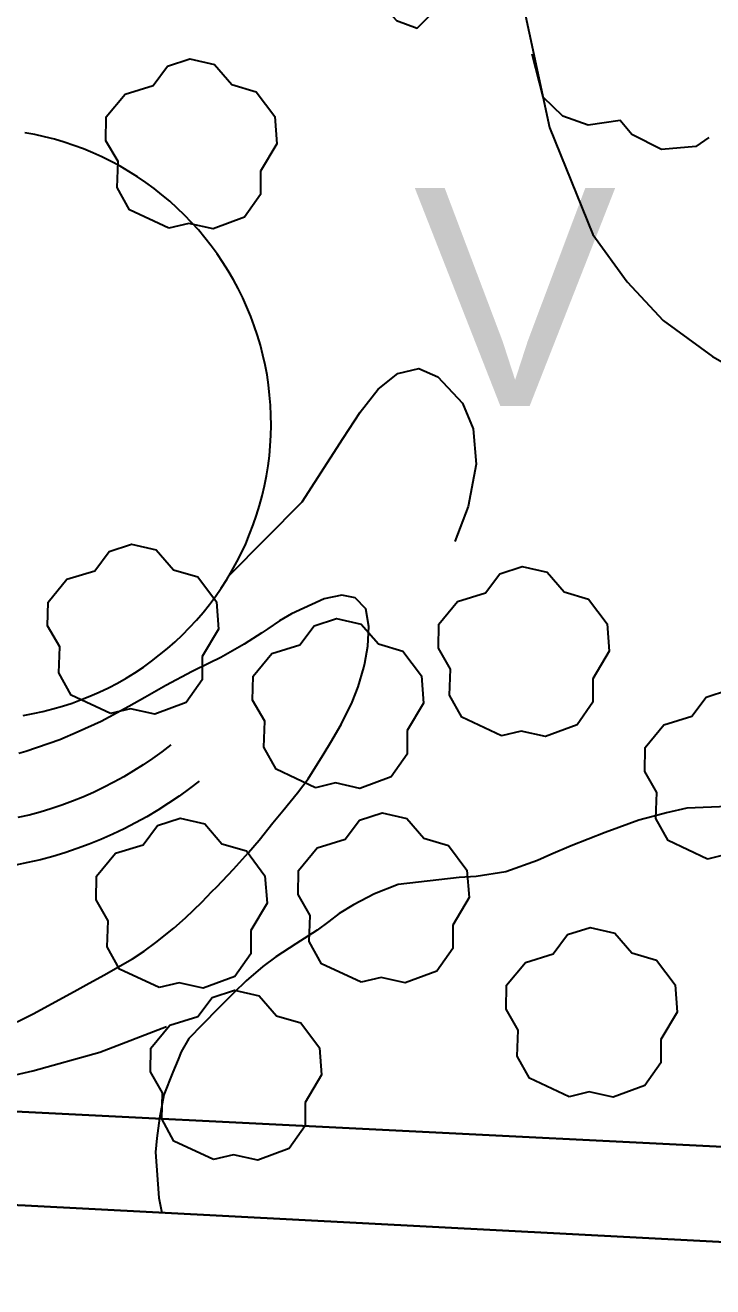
# Model space of a CAD drawing. Extents: x 483350 to 484165, y 4631134 to 4631561.
# Drawn here: x 483967.77 to 483983.53, y 4631455.75 to 4631484.69 of the extents above; entities that cross this region are included whole.
import ezdxf

# ---------------------------------------------------------------- set-up
doc = ezdxf.new("R2010")
doc.units = 0
doc.header["$MEASUREMENT"] = 0
doc.layers.add('1000_corbes', color=35, linetype='Continuous', plot=False)
doc.layers.add('1000_corbes mestres', color=37, linetype='Continuous', plot=False)
doc.layers.add('_POUM POLIGON', color=5, linetype='Continuous', lineweight=30)
for name, color, linetype in [('_txt claus 1000', 255, 'Continuous'), ('illes', 252, 'Continuous'), ('topo', 252, 'Continuous'), ('voreres', 252, 'Continuous')]:
    doc.layers.add(name, color=color, linetype=linetype)
doc.layers.add('vegetació_ boscos', color=7, linetype='Continuous', true_color=0x8bb078)
doc.layers.add('vegetació_arbres', color=7, linetype='Continuous', true_color=0x8bb078)
doc.styles.add('1000SW50', font='swissl.ttf', dxfattribs={"height": 5})

msp = doc.modelspace()

# ---------------------------------------------------------------- linework, layer by layer
at = {"layer": '1000_corbes', "flags": 128}
msp.add_lwpolyline([(483984.253, 4631466.788), (483982.941, 4631466.73), (483982.468, 4631466.623), (483982.158, 4631466.542), (483981.84, 4631466.452), (483981.378, 4631466.291), (483981.064, 4631466.176), (483980.287, 4631465.869), (483979.822, 4631465.669), (483979.515, 4631465.531), (483978.786, 4631465.272), (483978.109, 4631465.166), (483977.72, 4631465.139), (483976.318, 4631464.981), (483975.779, 4631464.766), (483975.294, 4631464.514), (483974.968, 4631464.313), (483974.725, 4631464.133), (483974.461, 4631463.935), (483973.97, 4631463.617), (483973.51, 4631463.321), (483973.216, 4631463.102), (483972.831, 4631462.77), (483972.551, 4631462.495), (483972.201, 4631462.143), (483971.827, 4631461.769), (483971.515, 4631461.447), (483971.342, 4631461.14), (483971.269, 4631460.964), (483971.148, 4631460.674), (483970.946, 4631460.151), (483970.841, 4631459.616), (483970.783, 4631459.157), (483970.751, 4631458.841), (483970.826, 4631457.794), (483970.897, 4631457.449)], dxfattribs=at)
msp.add_lwpolyline([(483984.253, 4631466.788), (483982.941, 4631466.73), (483982.468, 4631466.623), (483982.158, 4631466.542), (483981.84, 4631466.452), (483981.378, 4631466.291), (483981.064, 4631466.176), (483980.287, 4631465.869), (483979.822, 4631465.669), (483979.515, 4631465.531), (483978.786, 4631465.272), (483978.109, 4631465.166), (483977.72, 4631465.139), (483976.318, 4631464.981), (483975.779, 4631464.766), (483975.294, 4631464.514), (483974.968, 4631464.313), (483974.725, 4631464.133), (483974.461, 4631463.935), (483973.97, 4631463.617), (483973.51, 4631463.321), (483973.216, 4631463.102), (483972.831, 4631462.77), (483972.551, 4631462.495), (483972.201, 4631462.143), (483971.827, 4631461.769), (483971.515, 4631461.447), (483971.342, 4631461.14), (483971.269, 4631460.964), (483971.148, 4631460.674), (483970.946, 4631460.151), (483970.841, 4631459.616), (483970.783, 4631459.157), (483970.751, 4631458.841), (483970.826, 4631457.794), (483970.897, 4631457.449)], dxfattribs=at)
at = {"layer": '1000_corbes mestres', "flags": 128}
msp.add_lwpolyline([(483967.577, 4631461.829), (483967.964, 4631462.019), (483968.622, 4631462.379), (483968.889, 4631462.526), (483969.161, 4631462.679), (483969.566, 4631462.902), (483970.226, 4631463.276), (483970.491, 4631463.452), (483970.764, 4631463.647), (483971.172, 4631463.98), (483971.443, 4631464.215), (483971.817, 4631464.577), (483972.048, 4631464.816), (483972.156, 4631464.929), (483972.542, 4631465.335), (483972.882, 4631465.712), (483973.128, 4631465.997), (483973.447, 4631466.393), (483973.676, 4631466.666), (483974.006, 4631467.08), (483974.252, 4631467.401), (483974.624, 4631467.993), (483974.777, 4631468.248), (483975.009, 4631468.648), (483975.265, 4631469.16), (483975.399, 4631469.518), (483975.529, 4631469.955), (483975.555, 4631470.061), (483975.622, 4631470.447), (483975.647, 4631470.899), (483975.578, 4631471.3), (483975.332, 4631471.559), (483975.026, 4631471.62), (483974.622, 4631471.536), (483973.873, 4631471.188), (483973.598, 4631471.026), (483973.327, 4631470.845), (483973.19, 4631470.753), (483972.79, 4631470.494), (483972.251, 4631470.188), (483971.981, 4631470.055), (483971.597, 4631469.868), (483970.991, 4631469.542), (483970.512, 4631469.273), (483970.141, 4631469.064), (483969.507, 4631468.719), (483968.979, 4631468.479), (483968.561, 4631468.301), (483967.782, 4631468.034), (483967.617, 4631467.983)], dxfattribs=at)
msp.add_lwpolyline([(483967.577, 4631461.829), (483967.964, 4631462.019), (483968.622, 4631462.379), (483968.889, 4631462.526), (483969.161, 4631462.679), (483969.566, 4631462.902), (483970.226, 4631463.276), (483970.491, 4631463.452), (483970.764, 4631463.647), (483971.172, 4631463.98), (483971.443, 4631464.215), (483971.817, 4631464.577), (483972.048, 4631464.816), (483972.156, 4631464.929), (483972.542, 4631465.335), (483972.882, 4631465.712), (483973.128, 4631465.997), (483973.447, 4631466.393), (483973.676, 4631466.666), (483974.006, 4631467.08), (483974.252, 4631467.401), (483974.624, 4631467.993), (483974.777, 4631468.248), (483975.009, 4631468.648), (483975.265, 4631469.16), (483975.399, 4631469.518), (483975.529, 4631469.955), (483975.555, 4631470.061), (483975.622, 4631470.447), (483975.647, 4631470.899), (483975.578, 4631471.3), (483975.332, 4631471.559), (483975.026, 4631471.62), (483974.622, 4631471.536), (483973.873, 4631471.188), (483973.598, 4631471.026), (483973.327, 4631470.845), (483973.19, 4631470.753), (483972.79, 4631470.494), (483972.251, 4631470.188), (483971.981, 4631470.055), (483971.597, 4631469.868), (483970.991, 4631469.542), (483970.512, 4631469.273), (483970.141, 4631469.064), (483969.507, 4631468.719), (483968.979, 4631468.479), (483968.561, 4631468.301), (483967.782, 4631468.034), (483967.617, 4631467.983)], dxfattribs=at)
at = {"layer": '_POUM POLIGON'}
msp.add_line((483965.064, 4631459.896), (484024.637, 4631456.912), dxfattribs=at)
at = {"layer": 'illes', "flags": 128}
msp.add_lwpolyline([(483961.943, 4631457.878), (483967.766, 4631457.613), (483984.838, 4631456.721)], dxfattribs=at)
msp.add_lwpolyline([(483961.943, 4631457.878), (483967.766, 4631457.613), (483984.838, 4631456.721)], dxfattribs=at)
at = {"layer": 'topo', "flags": 128}
for points in [[(483963.109, 4631497.391), (483963.152, 4631497.19), (483963.511, 4631495.951), (483963.934, 4631494.843), (483964.539, 4631493.852), (483965.766, 4631492.812), (483966.821, 4631492.035), (483968.117, 4631491.072), (483969.357, 4631490.165), (483970.795, 4631489.096), (483972.056, 4631488.225), (483973.109, 4631487.529), (483974.24, 4631486.818), (483975.075, 4631486.114), (483975.768, 4631485.377), (483976.283, 4631484.801), (483976.757, 4631484.622), (483977.039, 4631484.906), (483977.099, 4631485.504), (483976.718, 4631488.435), (483976.322, 4631492.909), (483976.149, 4631497.086), (483976.108, 4631497.362)], [(483963.109, 4631497.391), (483963.152, 4631497.19), (483963.511, 4631495.951), (483963.934, 4631494.843), (483964.539, 4631493.852), (483965.766, 4631492.812), (483966.821, 4631492.035), (483968.117, 4631491.072), (483969.357, 4631490.165), (483970.795, 4631489.096), (483972.056, 4631488.225), (483973.109, 4631487.529), (483974.24, 4631486.818), (483975.075, 4631486.114), (483975.768, 4631485.377), (483976.283, 4631484.801), (483976.757, 4631484.622), (483977.039, 4631484.906), (483977.099, 4631485.504), (483976.718, 4631488.435), (483976.322, 4631492.909), (483976.149, 4631497.086), (483976.108, 4631497.362)], [(483977.799, 4631497.358), (483978.172, 4631493.833), (483978.45, 4631489.503), (483979.075, 4631485.667), (483979.788, 4631482.345), (483980.783, 4631479.888), (483981.571, 4631478.802), (483982.393, 4631477.922), (483983.527, 4631477.089), (483984.925, 4631476.298), (483986.411, 4631475.665), (483987.746, 4631475.486), (483989.146, 4631475.69), (483990.443, 4631475.641), (483991.717, 4631475.388), (483993.007, 4631474.969), (483994.065, 4631474.409), (483995.047, 4631473.875), (483996.316, 4631472.904)], [(483977.799, 4631497.358), (483978.172, 4631493.833), (483978.45, 4631489.503), (483979.075, 4631485.667), (483979.788, 4631482.345), (483980.783, 4631479.888), (483981.571, 4631478.802), (483982.393, 4631477.922), (483983.527, 4631477.089), (483984.925, 4631476.298), (483986.411, 4631475.665), (483987.746, 4631475.486), (483989.146, 4631475.69), (483990.443, 4631475.641), (483991.717, 4631475.388), (483993.007, 4631474.969), (483994.065, 4631474.409), (483995.047, 4631473.875), (483996.316, 4631472.904)], [(483972.444, 4631472.071), (483974.12, 4631473.76), (483975.055, 4631475.217), (483975.446, 4631475.818), (483975.863, 4631476.341), (483976.314, 4631476.699), (483976.79, 4631476.82), (483977.227, 4631476.625), (483977.792, 4631476.02), (483978.04, 4631475.436), (483978.106, 4631474.624), (483977.927, 4631473.648), (483977.618, 4631472.85)], [(483972.444, 4631472.071), (483974.12, 4631473.76), (483975.055, 4631475.217), (483975.446, 4631475.818), (483975.863, 4631476.341), (483976.314, 4631476.699), (483976.79, 4631476.82), (483977.227, 4631476.625), (483977.792, 4631476.02), (483978.04, 4631475.436), (483978.106, 4631474.624), (483977.927, 4631473.648), (483977.618, 4631472.85)], [(483971.102, 4631468.184), (483970.896, 4631468.024), (483970.685, 4631467.871), (483970.469, 4631467.724), (483970.249, 4631467.584), (483970.025, 4631467.45), (483969.796, 4631467.324), (483969.564, 4631467.204), (483969.329, 4631467.092), (483969.09, 4631466.987), (483968.848, 4631466.889), (483968.603, 4631466.799), (483968.355, 4631466.716), (483968.105, 4631466.641), (483967.853, 4631466.574), (483967.598, 4631466.514)], [(483971.102, 4631468.184), (483970.896, 4631468.024), (483970.685, 4631467.871), (483970.469, 4631467.724), (483970.249, 4631467.584), (483970.025, 4631467.45), (483969.796, 4631467.324), (483969.564, 4631467.204), (483969.329, 4631467.092), (483969.09, 4631466.987), (483968.848, 4631466.889), (483968.603, 4631466.799), (483968.355, 4631466.716), (483968.105, 4631466.641), (483967.853, 4631466.574), (483967.598, 4631466.514)], [(483971.753, 4631467.351), (483971.533, 4631467.181), (483971.295, 4631467.008), (483971.053, 4631466.843), (483970.806, 4631466.686), (483970.554, 4631466.535), (483970.296, 4631466.393), (483970.037, 4631466.259), (483969.771, 4631466.132), (483969.503, 4631466.014), (483969.231, 4631465.904), (483968.955, 4631465.803), (483968.677, 4631465.709), (483968.395, 4631465.625), (483968.112, 4631465.549), (483967.826, 4631465.482), (483967.539, 4631465.423)], [(483971.753, 4631467.351), (483971.533, 4631467.181), (483971.295, 4631467.008), (483971.053, 4631466.843), (483970.806, 4631466.686), (483970.554, 4631466.535), (483970.296, 4631466.393), (483970.037, 4631466.259), (483969.771, 4631466.132), (483969.503, 4631466.014), (483969.231, 4631465.904), (483968.955, 4631465.803), (483968.677, 4631465.709), (483968.395, 4631465.625), (483968.112, 4631465.549), (483967.826, 4631465.482), (483967.539, 4631465.423)], [(483966.302, 4631460.331), (483967.939, 4631460.702), (483969.48, 4631461.134), (483971.007, 4631461.719)], [(483966.302, 4631460.331), (483967.939, 4631460.702), (483969.48, 4631461.134), (483971.007, 4631461.719)]]:
    msp.add_lwpolyline(points, dxfattribs=at)
at = {"layer": 'vegetació_ boscos', "flags": 128}
msp.add_lwpolyline([(483983.441, 4631482.117), (483983.148, 4631481.91), (483982.359, 4631481.84), (483981.68, 4631482.183), (483981.41, 4631482.51), (483980.673, 4631482.402), (483980.096, 4631482.604), (483979.644, 4631483.041), (483979.388, 4631484.031)], dxfattribs=at)
msp.add_lwpolyline([(483983.441, 4631482.117), (483983.148, 4631481.91), (483982.359, 4631481.84), (483981.68, 4631482.183), (483981.41, 4631482.51), (483980.673, 4631482.402), (483980.096, 4631482.604), (483979.644, 4631483.041), (483979.388, 4631484.031)], dxfattribs=at)
at = {"layer": 'vegetació_arbres', "flags": 128}
for points in [[(483971.061, 4631480.034), (483970.153, 4631480.458), (483969.871, 4631480.966), (483969.893, 4631481.564), (483969.617, 4631482.044), (483969.625, 4631482.592), (483970.057, 4631483.114), (483970.697, 4631483.312), (483971.025, 4631483.752), (483971.541, 4631483.918), (483972.109, 4631483.788), (483972.501, 4631483.334), (483973.063, 4631483.168), (483973.489, 4631482.6), (483973.537, 4631481.974), (483973.161, 4631481.344), (483973.161, 4631480.808), (483972.797, 4631480.288), (483972.073, 4631480.02), (483971.519, 4631480.144), (483971.061, 4631480.034)], [(483971.061, 4631480.034), (483970.153, 4631480.458), (483969.871, 4631480.966), (483969.893, 4631481.564), (483969.617, 4631482.044), (483969.625, 4631482.592), (483970.057, 4631483.114), (483970.697, 4631483.312), (483971.025, 4631483.752), (483971.541, 4631483.918), (483972.109, 4631483.788), (483972.501, 4631483.334), (483973.063, 4631483.168), (483973.489, 4631482.6), (483973.537, 4631481.974), (483973.161, 4631481.344), (483973.161, 4631480.808), (483972.797, 4631480.288), (483972.073, 4631480.02), (483971.519, 4631480.144), (483971.061, 4631480.034)], [(483969.724, 4631468.901), (483968.816, 4631469.325), (483968.534, 4631469.833), (483968.556, 4631470.431), (483968.28, 4631470.911), (483968.288, 4631471.459), (483968.72, 4631471.981), (483969.36, 4631472.179), (483969.688, 4631472.619), (483970.204, 4631472.785), (483970.772, 4631472.655), (483971.164, 4631472.201), (483971.726, 4631472.035), (483972.152, 4631471.467), (483972.2, 4631470.841), (483971.824, 4631470.211), (483971.824, 4631469.675), (483971.46, 4631469.155), (483970.736, 4631468.887), (483970.182, 4631469.011), (483969.724, 4631468.901)], [(483969.724, 4631468.901), (483968.816, 4631469.325), (483968.534, 4631469.833), (483968.556, 4631470.431), (483968.28, 4631470.911), (483968.288, 4631471.459), (483968.72, 4631471.981), (483969.36, 4631472.179), (483969.688, 4631472.619), (483970.204, 4631472.785), (483970.772, 4631472.655), (483971.164, 4631472.201), (483971.726, 4631472.035), (483972.152, 4631471.467), (483972.2, 4631470.841), (483971.824, 4631470.211), (483971.824, 4631469.675), (483971.46, 4631469.155), (483970.736, 4631468.887), (483970.182, 4631469.011), (483969.724, 4631468.901)], [(483978.684, 4631468.391), (483977.776, 4631468.815), (483977.494, 4631469.323), (483977.516, 4631469.921), (483977.24, 4631470.401), (483977.248, 4631470.949), (483977.68, 4631471.471), (483978.32, 4631471.669), (483978.648, 4631472.109), (483979.164, 4631472.275), (483979.732, 4631472.145), (483980.124, 4631471.691), (483980.686, 4631471.525), (483981.112, 4631470.957), (483981.16, 4631470.331), (483980.784, 4631469.701), (483980.784, 4631469.165), (483980.42, 4631468.645), (483979.696, 4631468.377), (483979.142, 4631468.501), (483978.684, 4631468.391)], [(483978.684, 4631468.391), (483977.776, 4631468.815), (483977.494, 4631469.323), (483977.516, 4631469.921), (483977.24, 4631470.401), (483977.248, 4631470.949), (483977.68, 4631471.471), (483978.32, 4631471.669), (483978.648, 4631472.109), (483979.164, 4631472.275), (483979.732, 4631472.145), (483980.124, 4631471.691), (483980.686, 4631471.525), (483981.112, 4631470.957), (483981.16, 4631470.331), (483980.784, 4631469.701), (483980.784, 4631469.165), (483980.42, 4631468.645), (483979.696, 4631468.377), (483979.142, 4631468.501), (483978.684, 4631468.391)], [(483974.425, 4631467.199), (483973.517, 4631467.623), (483973.235, 4631468.131), (483973.257, 4631468.729), (483972.981, 4631469.209), (483972.989, 4631469.757), (483973.421, 4631470.279), (483974.061, 4631470.477), (483974.389, 4631470.917), (483974.905, 4631471.083), (483975.473, 4631470.953), (483975.865, 4631470.499), (483976.427, 4631470.333), (483976.853, 4631469.765), (483976.901, 4631469.139), (483976.525, 4631468.509), (483976.525, 4631467.973), (483976.161, 4631467.453), (483975.437, 4631467.185), (483974.883, 4631467.309), (483974.425, 4631467.199)], [(483974.425, 4631467.199), (483973.517, 4631467.623), (483973.235, 4631468.131), (483973.257, 4631468.729), (483972.981, 4631469.209), (483972.989, 4631469.757), (483973.421, 4631470.279), (483974.061, 4631470.477), (483974.389, 4631470.917), (483974.905, 4631471.083), (483975.473, 4631470.953), (483975.865, 4631470.499), (483976.427, 4631470.333), (483976.853, 4631469.765), (483976.901, 4631469.139), (483976.525, 4631468.509), (483976.525, 4631467.973), (483976.161, 4631467.453), (483975.437, 4631467.185), (483974.883, 4631467.309), (483974.425, 4631467.199)], [(483983.415, 4631465.563), (483982.507, 4631465.987), (483982.225, 4631466.495), (483982.247, 4631467.093), (483981.971, 4631467.573), (483981.979, 4631468.121), (483982.411, 4631468.643), (483983.051, 4631468.841), (483983.379, 4631469.281), (483983.895, 4631469.447), (483984.463, 4631469.317), (483984.855, 4631468.863), (483985.417, 4631468.697), (483985.843, 4631468.129), (483985.891, 4631467.503), (483985.515, 4631466.873), (483985.515, 4631466.337), (483985.151, 4631465.817), (483984.427, 4631465.549), (483983.873, 4631465.673), (483983.415, 4631465.563)], [(483983.415, 4631465.563), (483982.507, 4631465.987), (483982.225, 4631466.495), (483982.247, 4631467.093), (483981.971, 4631467.573), (483981.979, 4631468.121), (483982.411, 4631468.643), (483983.051, 4631468.841), (483983.379, 4631469.281), (483983.895, 4631469.447), (483984.463, 4631469.317), (483984.855, 4631468.863), (483985.417, 4631468.697), (483985.843, 4631468.129), (483985.891, 4631467.503), (483985.515, 4631466.873), (483985.515, 4631466.337), (483985.151, 4631465.817), (483984.427, 4631465.549), (483983.873, 4631465.673), (483983.415, 4631465.563)], [(483975.468, 4631462.739), (483974.56, 4631463.163), (483974.278, 4631463.671), (483974.3, 4631464.269), (483974.024, 4631464.749), (483974.032, 4631465.297), (483974.464, 4631465.819), (483975.104, 4631466.017), (483975.432, 4631466.457), (483975.948, 4631466.623), (483976.516, 4631466.493), (483976.908, 4631466.039), (483977.47, 4631465.873), (483977.896, 4631465.305), (483977.944, 4631464.679), (483977.568, 4631464.049), (483977.568, 4631463.513), (483977.204, 4631462.993), (483976.48, 4631462.725), (483975.926, 4631462.849), (483975.468, 4631462.739)], [(483975.468, 4631462.739), (483974.56, 4631463.163), (483974.278, 4631463.671), (483974.3, 4631464.269), (483974.024, 4631464.749), (483974.032, 4631465.297), (483974.464, 4631465.819), (483975.104, 4631466.017), (483975.432, 4631466.457), (483975.948, 4631466.623), (483976.516, 4631466.493), (483976.908, 4631466.039), (483977.47, 4631465.873), (483977.896, 4631465.305), (483977.944, 4631464.679), (483977.568, 4631464.049), (483977.568, 4631463.513), (483977.204, 4631462.993), (483976.48, 4631462.725), (483975.926, 4631462.849), (483975.468, 4631462.739)], [(483970.836, 4631462.615), (483969.928, 4631463.039), (483969.646, 4631463.547), (483969.668, 4631464.145), (483969.392, 4631464.625), (483969.4, 4631465.173), (483969.832, 4631465.695), (483970.472, 4631465.893), (483970.8, 4631466.333), (483971.316, 4631466.499), (483971.884, 4631466.369), (483972.276, 4631465.915), (483972.838, 4631465.749), (483973.264, 4631465.181), (483973.312, 4631464.555), (483972.936, 4631463.925), (483972.936, 4631463.389), (483972.572, 4631462.869), (483971.848, 4631462.601), (483971.294, 4631462.725), (483970.836, 4631462.615)], [(483970.836, 4631462.615), (483969.928, 4631463.039), (483969.646, 4631463.547), (483969.668, 4631464.145), (483969.392, 4631464.625), (483969.4, 4631465.173), (483969.832, 4631465.695), (483970.472, 4631465.893), (483970.8, 4631466.333), (483971.316, 4631466.499), (483971.884, 4631466.369), (483972.276, 4631465.915), (483972.838, 4631465.749), (483973.264, 4631465.181), (483973.312, 4631464.555), (483972.936, 4631463.925), (483972.936, 4631463.389), (483972.572, 4631462.869), (483971.848, 4631462.601), (483971.294, 4631462.725), (483970.836, 4631462.615)], [(483980.24, 4631460.111), (483979.332, 4631460.535), (483979.05, 4631461.043), (483979.072, 4631461.641), (483978.796, 4631462.121), (483978.804, 4631462.669), (483979.236, 4631463.191), (483979.876, 4631463.389), (483980.204, 4631463.829), (483980.72, 4631463.995), (483981.288, 4631463.865), (483981.68, 4631463.411), (483982.242, 4631463.245), (483982.668, 4631462.677), (483982.716, 4631462.051), (483982.34, 4631461.421), (483982.34, 4631460.885), (483981.976, 4631460.365), (483981.252, 4631460.097), (483980.698, 4631460.221), (483980.24, 4631460.111)], [(483980.24, 4631460.111), (483979.332, 4631460.535), (483979.05, 4631461.043), (483979.072, 4631461.641), (483978.796, 4631462.121), (483978.804, 4631462.669), (483979.236, 4631463.191), (483979.876, 4631463.389), (483980.204, 4631463.829), (483980.72, 4631463.995), (483981.288, 4631463.865), (483981.68, 4631463.411), (483982.242, 4631463.245), (483982.668, 4631462.677), (483982.716, 4631462.051), (483982.34, 4631461.421), (483982.34, 4631460.885), (483981.976, 4631460.365), (483981.252, 4631460.097), (483980.698, 4631460.221), (483980.24, 4631460.111)], [(483972.085, 4631458.67), (483971.177, 4631459.094), (483970.895, 4631459.602), (483970.917, 4631460.2), (483970.641, 4631460.68), (483970.649, 4631461.228), (483971.081, 4631461.75), (483971.721, 4631461.948), (483972.049, 4631462.388), (483972.565, 4631462.554), (483973.133, 4631462.424), (483973.525, 4631461.97), (483974.087, 4631461.804), (483974.513, 4631461.236), (483974.561, 4631460.61), (483974.185, 4631459.98), (483974.185, 4631459.444), (483973.821, 4631458.924), (483973.097, 4631458.656), (483972.543, 4631458.78), (483972.085, 4631458.67)], [(483972.085, 4631458.67), (483971.177, 4631459.094), (483970.895, 4631459.602), (483970.917, 4631460.2), (483970.641, 4631460.68), (483970.649, 4631461.228), (483971.081, 4631461.75), (483971.721, 4631461.948), (483972.049, 4631462.388), (483972.565, 4631462.554), (483973.133, 4631462.424), (483973.525, 4631461.97), (483974.087, 4631461.804), (483974.513, 4631461.236), (483974.561, 4631460.61), (483974.185, 4631459.98), (483974.185, 4631459.444), (483973.821, 4631458.924), (483973.097, 4631458.656), (483972.543, 4631458.78), (483972.085, 4631458.67)]]:
    msp.add_lwpolyline(points, dxfattribs=at)
at = {"layer": 'voreres', "flags": 128}
for points in [[(483969.034, 4631469.213), (483969.25, 4631469.299), (483969.463, 4631469.393), (483969.673, 4631469.494), (483969.879, 4631469.602), (483970.081, 4631469.717), (483970.28, 4631469.839), (483970.474, 4631469.968), (483970.663, 4631470.103), (483970.848, 4631470.245), (483971.027, 4631470.393), (483971.202, 4631470.547), (483971.371, 4631470.707), (483971.534, 4631470.873), (483971.692, 4631471.044), (483971.843, 4631471.221), (483971.989, 4631471.402), (483972.128, 4631471.589), (483972.261, 4631471.78), (483972.387, 4631471.976), (483972.506, 4631472.176), (483972.618, 4631472.38), (483972.724, 4631472.587), (483972.822, 4631472.798), (483972.912, 4631473.013), (483972.996, 4631473.23), (483973.071, 4631473.45), (483973.14, 4631473.673), (483973.2, 4631473.898), (483973.253, 4631474.124), (483973.298, 4631474.353), (483973.335, 4631474.582), (483973.364, 4631474.813), (483973.385, 4631475.045), (483973.398, 4631475.278), (483973.403, 4631475.51), (483973.401, 4631475.743), (483973.39, 4631475.976), (483973.371, 4631476.208), (483973.344, 4631476.439), (483973.31, 4631476.669), (483973.267, 4631476.898), (483973.217, 4631477.125), (483973.159, 4631477.351), (483973.093, 4631477.574), (483973.019, 4631477.795), (483972.938, 4631478.013), (483972.85, 4631478.228), (483972.754, 4631478.44), (483972.651, 4631478.649), (483972.54, 4631478.854), (483972.423, 4631479.055), (483972.299, 4631479.252), (483972.168, 4631479.445), (483972.031, 4631479.633), (483971.888, 4631479.816), (483971.738, 4631479.995), (483971.582, 4631480.168), (483971.42, 4631480.335), (483971.253, 4631480.497), (483971.08, 4631480.653), (483970.902, 4631480.803), (483970.719, 4631480.947), (483970.531, 4631481.084), (483970.338, 4631481.215), (483970.141, 4631481.339), (483969.94, 4631481.456), (483969.735, 4631481.567), (483969.526, 4631481.67), (483969.314, 4631481.766), (483969.099, 4631481.855), (483968.881, 4631481.936), (483968.66, 4631482.009), (483968.436, 4631482.076), (483968.211, 4631482.134), (483967.984, 4631482.184), (483967.755, 4631482.227)], [(483969.034, 4631469.213), (483969.25, 4631469.299), (483969.463, 4631469.393), (483969.673, 4631469.494), (483969.879, 4631469.602), (483970.081, 4631469.717), (483970.28, 4631469.839), (483970.474, 4631469.968), (483970.663, 4631470.103), (483970.848, 4631470.245), (483971.027, 4631470.393), (483971.202, 4631470.547), (483971.371, 4631470.707), (483971.534, 4631470.873), (483971.692, 4631471.044), (483971.843, 4631471.221), (483971.989, 4631471.402), (483972.128, 4631471.589), (483972.261, 4631471.78), (483972.387, 4631471.976), (483972.506, 4631472.176), (483972.618, 4631472.38), (483972.724, 4631472.587), (483972.822, 4631472.798), (483972.912, 4631473.013), (483972.996, 4631473.23), (483973.071, 4631473.45), (483973.14, 4631473.673), (483973.2, 4631473.898), (483973.253, 4631474.124), (483973.298, 4631474.353), (483973.335, 4631474.582), (483973.364, 4631474.813), (483973.385, 4631475.045), (483973.398, 4631475.278), (483973.403, 4631475.51), (483973.401, 4631475.743), (483973.39, 4631475.976), (483973.371, 4631476.208), (483973.344, 4631476.439), (483973.31, 4631476.669), (483973.267, 4631476.898), (483973.217, 4631477.125), (483973.159, 4631477.351), (483973.093, 4631477.574), (483973.019, 4631477.795), (483972.938, 4631478.013), (483972.85, 4631478.228), (483972.754, 4631478.44), (483972.651, 4631478.649), (483972.54, 4631478.854), (483972.423, 4631479.055), (483972.299, 4631479.252), (483972.168, 4631479.445), (483972.031, 4631479.633), (483971.888, 4631479.816), (483971.738, 4631479.995), (483971.582, 4631480.168), (483971.42, 4631480.335), (483971.253, 4631480.497), (483971.08, 4631480.653), (483970.902, 4631480.803), (483970.719, 4631480.947), (483970.531, 4631481.084), (483970.338, 4631481.215), (483970.141, 4631481.339), (483969.94, 4631481.456), (483969.735, 4631481.567), (483969.526, 4631481.67), (483969.314, 4631481.766), (483969.099, 4631481.855), (483968.881, 4631481.936), (483968.66, 4631482.009), (483968.436, 4631482.076), (483968.211, 4631482.134), (483967.984, 4631482.184), (483967.755, 4631482.227)], [(483967.715, 4631468.859), (483967.944, 4631468.9), (483968.171, 4631468.949), (483968.397, 4631469.006), (483968.621, 4631469.071), (483968.842, 4631469.143), (483969.034, 4631469.213)], [(483967.715, 4631468.859), (483967.944, 4631468.9), (483968.171, 4631468.949), (483968.397, 4631469.006), (483968.621, 4631469.071), (483968.842, 4631469.143), (483969.034, 4631469.213)], [(484007.915, 4631455.911), (484005.995, 4631455.751), (483998.516, 4631456.112), (483984.838, 4631456.721), (483967.766, 4631457.613), (483961.943, 4631457.878), (483959.785, 4631458.136)], [(484007.915, 4631455.911), (484005.995, 4631455.751), (483998.516, 4631456.112), (483984.838, 4631456.721), (483967.766, 4631457.613), (483961.943, 4631457.878), (483959.785, 4631458.136)]]:
    msp.add_lwpolyline(points, dxfattribs=at)

# ---------------------------------------------------------------- texts
at = {"layer": '_txt claus 1000', "style": '1000SW50'}
msp.add_text('V', height=5, dxfattribs=at).set_placement((483976.668, 4631475.96))

doc.saveas('drawing.dxf')
